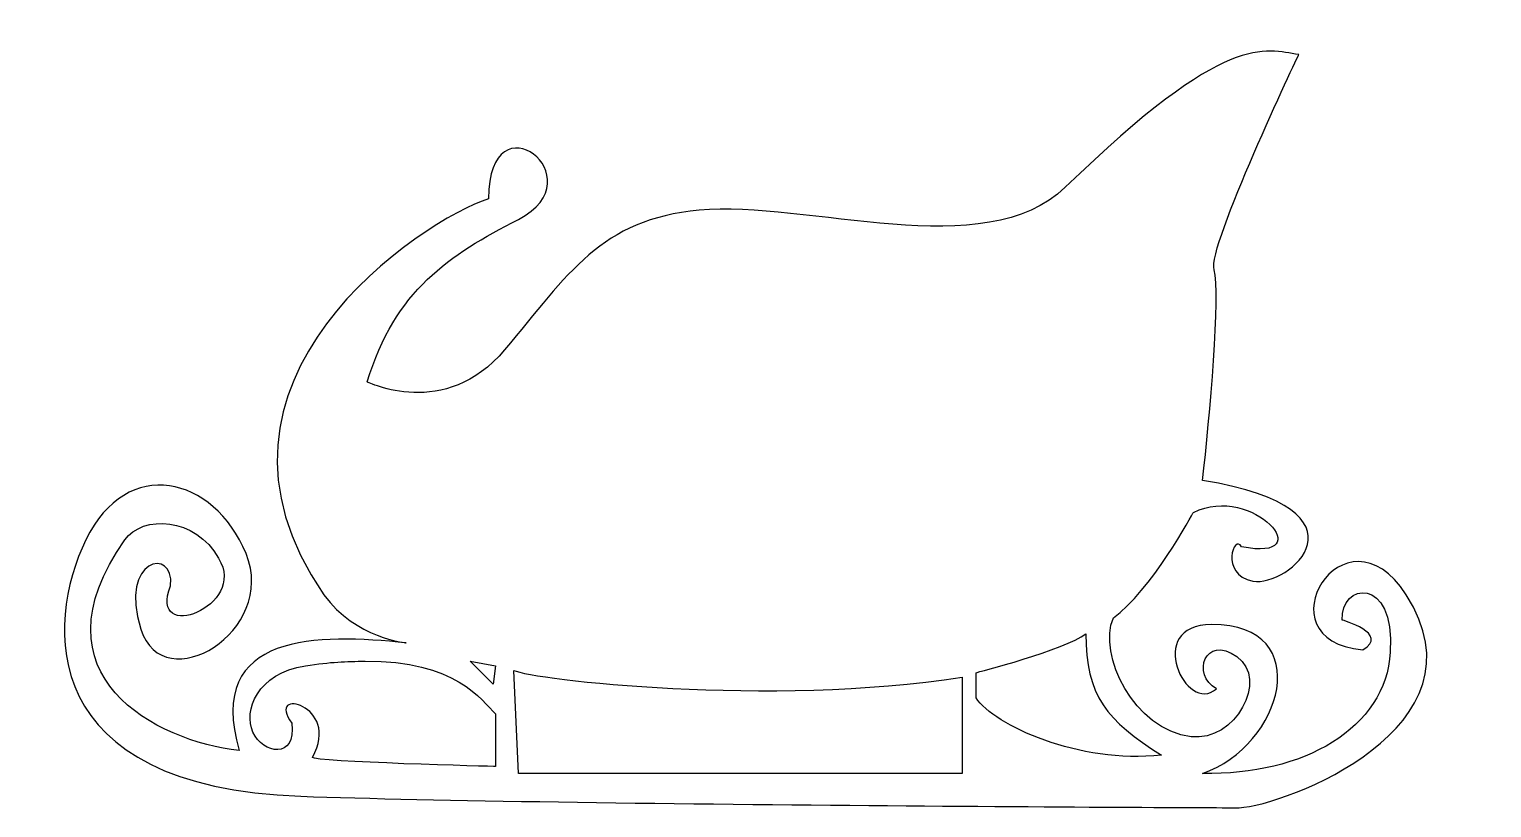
# Model space of a CAD drawing. Header units: centimetres. Extents: x -10.7 to 11.1, y -5.6 to 6.
import ezdxf

# ---------------------------------------------------------------- set-up
doc = ezdxf.new("R2010")
doc.units = ezdxf.units.CM
doc.header["$MEASUREMENT"] = 0
doc.layers.add('Camada 1', color=7, linetype='Continuous')

msp = doc.modelspace()

# ---------------------------------------------------------------- linework, layer by layer
at = {"layer": 'Camada 1'}
for points, knots in [([(6.9759, 2.37702), (7.07811, 2.03624), (6.90774, 0.16201), (6.80551, -0.75811), (6.80551, -0.75811), (9.46359, -1.2011), (8.06641, -2.35979), (7.55526, -2.25758), (7.55526, -2.25758), (7.04408, -2.15537), (7.28263, -1.54188), (7.38487, -1.7464), (7.38487, -1.7464), (8.57761, -1.98492), (7.55526, -0.79223), (6.6692, -1.23525), (6.6692, -1.23525), (6.6692, -1.23525), (6.02174, -2.42797), (5.47646, -2.8028), (5.47646, -2.8028), (5.23791, -3.34803), (5.78319, -4.47259), (6.63515, -4.57487), (6.63515, -4.57487), (7.29216, -4.65374), (7.79381, -3.72294), (7.31672, -3.38215), (7.31672, -3.38215), (6.8396, -3.04137), (6.63515, -3.65478), (7.00999, -3.85919), (7.00999, -3.85919), (6.567, -4.26813), (5.91898, -2.90502), (6.94189, -2.90502), (6.94189, -2.90502), (8.50944, -2.90502), (7.99829, -4.71115), (6.80555, -5.12011), (6.80555, -5.12011), (8.30502, -5.15416), (9.53325, -4.44942), (9.59997, -3.31398), (9.59997, -3.31398), (9.66805, -2.15529), (8.85022, -2.29163), (8.88427, -2.83686), (8.88427, -2.83686), (8.88427, -2.83686), (9.59997, -3.04136), (9.191, -3.27993), (9.191, -3.27993), (7.62345, -3.14359), (8.9184, -1.03073), (9.83846, -2.46202), (9.83846, -2.46202), (11.11113, -4.44187), (8.03233, -5.59715), (7.35079, -5.63125), (7.35079, -5.63125), (7.35079, -5.63125), (-2.70221, -5.5972), (-6.62111, -5.46088), (-6.62111, -5.46088), (-10.53784, -5.32462), (-10.4378, -2.90501), (-9.82439, -1.64413), (-9.82439, -1.64413), (-9.21095, -0.38323), (-7.91606, -0.68996), (-7.43896, -1.84863), (-7.43896, -1.84863), (-6.96189, -3.00732), (-8.66575, -4.02959), (-9.00654, -2.97322), (-9.00654, -2.97322), (-9.34732, -1.91682), (-8.49536, -1.74637), (-8.56355, -2.32571), (-8.56355, -2.32571), (-8.90433, -3.21175), (-7.40489, -2.63244), (-7.8479, -1.91682), (-7.8479, -1.91682), (-8.18868, -1.30336), (-8.98196, -1.26872), (-9.24511, -1.64414), (-9.24511, -1.64414), (-10.66726, -3.67313), (-8.76808, -4.64293), (-7.54126, -4.7793), (-7.54126, -4.7793), (-8.05244, -3.00723), (-6.34854, -3.04133), (-5.05354, -3.17762), (-5.05354, -3.17762), (-5.05354, -3.17762), (-5.80326, -3.10952), (-6.28039, -2.462), (-6.28039, -2.462), (-8.49545, 0.74131), (-4.78094, 3.12674), (-3.82677, 3.43347), (-3.82677, 3.43347), (-3.82677, 5.00105), (-2.19104, 3.74012), (-3.38375, 3.12674), (-3.38375, 3.12674), (-4.41322, 2.59731), (-5.22393, 2.07034), (-5.63287, 0.70723), (-5.63287, 0.70723), (-5.63287, 0.70723), (-4.47426, 0.1279), (-3.5882, 1.18435), (-3.5882, 1.18435), (-2.63636, 2.31923), (-2.15696, 3.12674), (-0.69162, 3.26308), (-0.69162, 3.26308), (0.91609, 3.41265), (3.56812, 2.44517), (4.76086, 3.60386), (4.76086, 3.60386), (7.18272, 5.95664), (7.72562, 5.64854), (8.2368, 5.58038), (8.2368, 5.58038), (8.2368, 5.58038), (6.87369, 2.7178), (6.9759, 2.37702)], [0, 0, 0, 0, 0.02941176, 0.02941176, 0.02941176, 0.02941176, 0.05882353, 0.05882353, 0.05882353, 0.05882353, 0.08823529, 0.08823529, 0.08823529, 0.08823529, 0.11764706, 0.11764706, 0.11764706, 0.11764706, 0.14705882, 0.14705882, 0.14705882, 0.14705882, 0.17647059, 0.17647059, 0.17647059, 0.17647059, 0.20588235, 0.20588235, 0.20588235, 0.20588235, 0.23529412, 0.23529412, 0.23529412, 0.23529412, 0.26470588, 0.26470588, 0.26470588, 0.26470588, 0.29411765, 0.29411765, 0.29411765, 0.29411765, 0.32352941, 0.32352941, 0.32352941, 0.32352941, 0.35294118, 0.35294118, 0.35294118, 0.35294118, 0.38235294, 0.38235294, 0.38235294, 0.38235294, 0.41176471, 0.41176471, 0.41176471, 0.41176471, 0.44117647, 0.44117647, 0.44117647, 0.44117647, 0.47058824, 0.47058824, 0.47058824, 0.47058824, 0.5, 0.5, 0.5, 0.5, 0.52941176, 0.52941176, 0.52941176, 0.52941176, 0.55882353, 0.55882353, 0.55882353, 0.55882353, 0.58823529, 0.58823529, 0.58823529, 0.58823529, 0.61764706, 0.61764706, 0.61764706, 0.61764706, 0.64705882, 0.64705882, 0.64705882, 0.64705882, 0.67647059, 0.67647059, 0.67647059, 0.67647059, 0.70588235, 0.70588235, 0.70588235, 0.70588235, 0.73529412, 0.73529412, 0.73529412, 0.73529412, 0.76470588, 0.76470588, 0.76470588, 0.76470588, 0.79411765, 0.79411765, 0.79411765, 0.79411765, 0.82352941, 0.82352941, 0.82352941, 0.82352941, 0.85294118, 0.85294118, 0.85294118, 0.85294118, 0.88235294, 0.88235294, 0.88235294, 0.88235294, 0.91176471, 0.91176471, 0.91176471, 0.91176471, 0.94117647, 0.94117647, 0.94117647, 0.94117647, 1, 1, 1, 1]), ([(3.43183, -3.62069), (3.43183, -3.62069), (3.43183, -3.99553), (3.43183, -3.99553), (3.43183, -3.99553), (3.70446, -4.40447), (4.96533, -4.98383), (6.19212, -4.84746), (6.19212, -4.84746), (5.37421, -4.33631), (5.06756, -3.96148), (5.06756, -3.04133), (5.06756, -3.04133), (4.76083, -3.27991), (3.43183, -3.62069), (3.43183, -3.62069)], [0, 0, 0, 0, 0.2, 0.2, 0.2, 0.2, 0.4, 0.4, 0.4, 0.4, 0.6, 0.6, 0.6, 0.6, 1, 1, 1, 1]), ([(-3.72454, -5.01785), (-3.72454, -5.01785), (-3.72454, -4.23405), (-3.72454, -4.23405), (-3.72454, -4.23405), (-3.92168, -4.03694), (-4.32559, -3.43366), (-5.66701, -3.45027), (-5.66701, -3.45027), (-5.949, -3.45374), (-6.17416, -3.45921), (-6.55302, -3.51837), (-6.55302, -3.51837), (-7.27486, -3.63116), (-7.4812, -4.1857), (-7.3368, -4.50667), (-7.3368, -4.50667), (-7.19046, -4.83203), (-6.68886, -4.91934), (-6.75747, -4.37033), (-6.75747, -4.37033), (-7.16641, -3.82513), (-6.0078, -4.09773), (-6.45082, -4.88151), (-6.45082, -4.88151), (-6.45078, -4.94967), (-3.72454, -5.01785), (-3.72454, -5.01785)], [0, 0, 0, 0, 0.125, 0.125, 0.125, 0.125, 0.25, 0.25, 0.25, 0.25, 0.375, 0.375, 0.375, 0.375, 0.5, 0.5, 0.5, 0.5, 0.625, 0.625, 0.625, 0.625, 0.75, 0.75, 0.75, 0.75, 1, 1, 1, 1]), ([(-3.75862, -3.79106), (-3.75862, -3.79106), (-3.72457, -3.51838), (-3.72457, -3.51838), (-3.72457, -3.51838), (-3.72457, -3.51838), (-4.09941, -3.45028), (-4.09941, -3.45028), (-4.09941, -3.45028), (-4.09941, -3.45028), (-3.75862, -3.79106), (-3.75862, -3.79106)], [0, 0, 0, 0, 0.25, 0.25, 0.25, 0.25, 0.5, 0.5, 0.5, 0.5, 1, 1, 1, 1]), ([(-3.38378, -5.12008), (-3.38378, -5.12008), (3.22731, -5.12008), (3.22731, -5.12008), (3.22731, -5.12008), (3.22731, -5.12008), (3.22731, -3.65474), (3.22731, -3.68879), (3.22731, -3.68879), (0.36481, -4.13183), (-3.17934, -3.72289), (-3.45194, -3.58655), (-3.45194, -3.58655), (-3.45194, -3.58655), (-3.38378, -5.12008), (-3.38378, -5.12008)], [0, 0, 0, 0, 0.2, 0.2, 0.2, 0.2, 0.4, 0.4, 0.4, 0.4, 0.6, 0.6, 0.6, 0.6, 1, 1, 1, 1])]:
    msp.add_open_spline(points, degree=3, knots=knots, dxfattribs=at)

doc.saveas('drawing.dxf')
